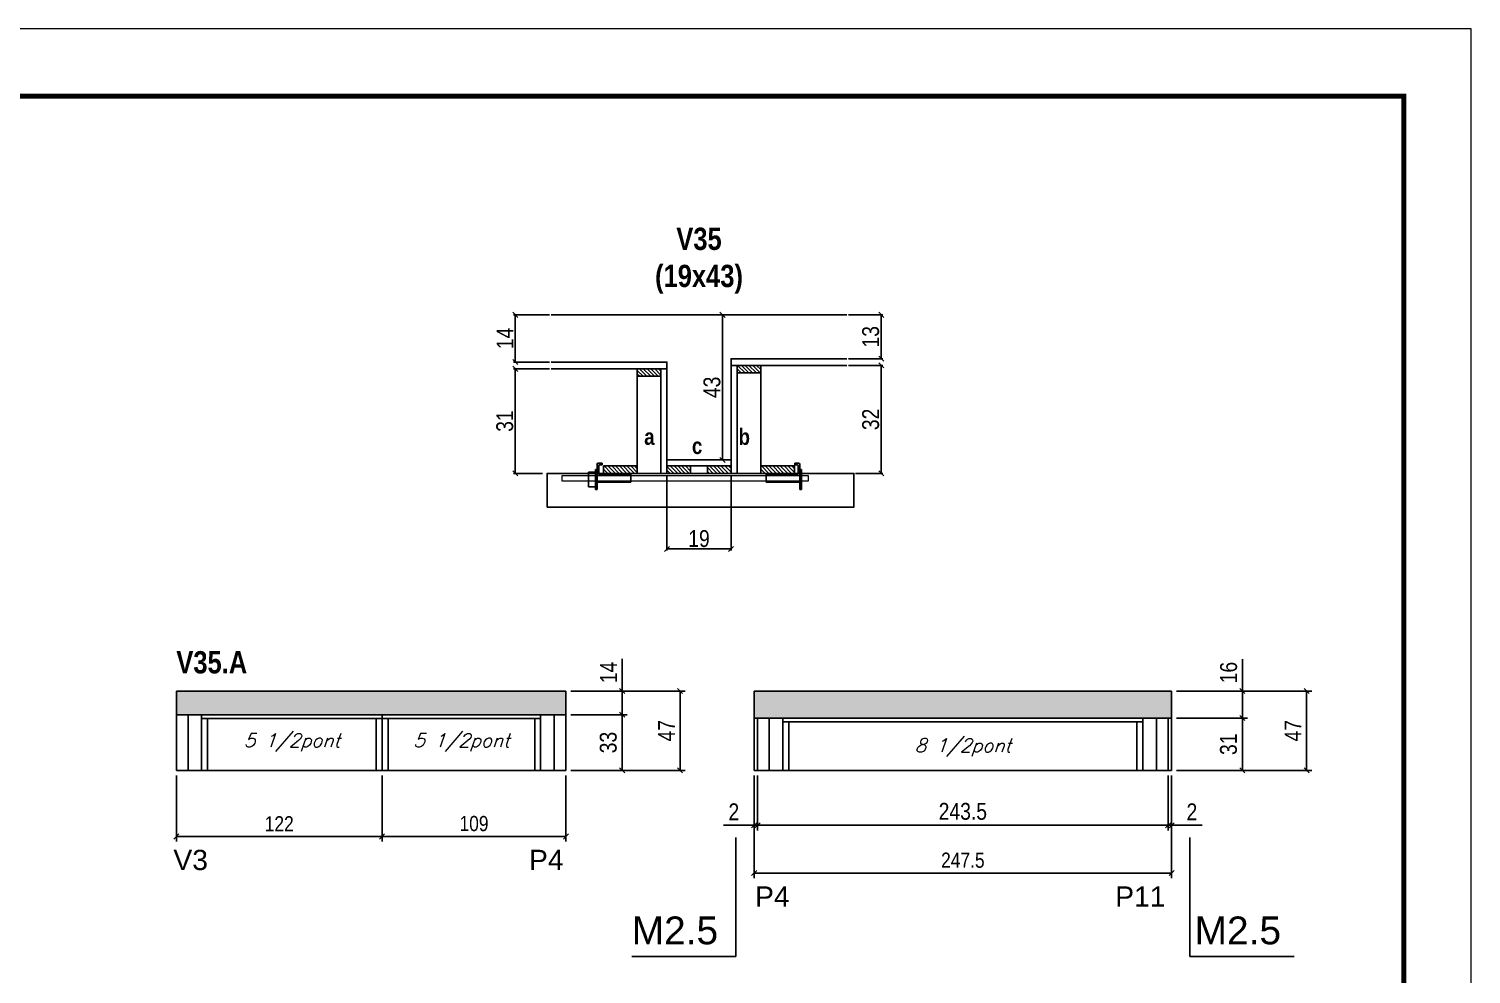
# Model space of a CAD drawing. Extents: x 3330 to 22105, y 1197 to 30204.
# Drawn here: x 3960 to 4815, y 20064 to 20625 of the extents above; entities that cross this region are included whole.
import ezdxf

# ---------------------------------------------------------------- set-up
doc = ezdxf.new("R2010")
doc.units = 0
doc.linetypes.add('DASHED', pattern=[0.75, 0.5, -0.25])
for name, color, linetype in [('5', 5, 'Continuous'), ('barrote', 251, 'Continuous'), ('COTA', 241, 'Continuous'), ('detalhes', 4, 'Continuous'), ('NOMENCLATURA', 7, 'Continuous'), ('Painéis', 200, 'Continuous'), ('presilha', 1, 'Continuous'), ('SARR_2.2x10', 60, 'Continuous'), ('SARR_2.2x7', 40, 'Continuous'), ('SARR_3.5x7', 81, 'Continuous'), ('texto', 7, 'Continuous')]:
    doc.layers.add(name, color=color, linetype=linetype)
for name, color, linetype, lineweight in [('CONCRETO', 251, 'Continuous', 25), ('Folhas', 255, 'Continuous', 9), ('SARRAFO DE PRESSAO', 251, 'DASHED', 9), ('SCO-___-LAJ', 2, 'Continuous', 0)]:
    doc.layers.add(name, color=color, linetype=linetype, lineweight=lineweight)
doc.styles.add('COTA TECNICA', font='techl___.ttf', dxfattribs={"height": 10})
doc.styles.add('COTA TECNICA 2X', font='techl___.ttf', dxfattribs={"height": 10})
doc.styles.add('COTA TECNICA-50', font='techl___.ttf', dxfattribs={"height": 9})
doc.styles.add('Romans', font='romans.shx')
doc.styles.get("Standard").update_dxf_attribs({"font": 'arial.ttf'})
doc.styles.add('TECNICA', font='techb___.ttf', dxfattribs={"height": 10})
doc.dimstyles.new('COTA PAINEL-50', dxfattribs={"dimtxt": 9, "dimasz": 3, "dimexe": 3, "dimexo": 3, "dimgap": 3, "dimtad": 1, "dimdec": 1, "dimzin": 12, "dimdsep": 46, "dimtxsty": 'COTA TECNICA-50', "dimblk1": 'OBLIQUE', "dimblk2": 'OBLIQUE', "dimsah": 1, "dimcen": 0.9, "dimclrd": 4, "dimclre": 4, "dimclrt": 240, "dimadec": 1, "dimazin": 3, "dimtfac": 1, "dimtdec": 1, "dimtmove": 0, "dimatfit": 3, "dimfxl": 1, "dimtolj": 1, "dimtzin": 12, "dimarcsym": 0})
doc.dimstyles.new('PAINEL', dxfattribs={"dimtxt": 10, "dimasz": 3, "dimexe": 3, "dimexo": 3, "dimgap": 3, "dimtad": 1, "dimdec": 1, "dimzin": 12, "dimdsep": 46, "dimtxsty": 'COTA TECNICA', "dimblk1": 'OBLIQUE', "dimblk2": 'OBLIQUE', "dimsah": 1, "dimcen": 0.9, "dimclrd": 4, "dimclre": 4, "dimclrt": 240, "dimadec": 1, "dimazin": 3, "dimtfac": 1, "dimtdec": 1, "dimtmove": 0, "dimatfit": 3, "dimfxl": 1, "dimtolj": 1, "dimtzin": 12, "dimarcsym": 0})
doc.dimstyles.new('SECAO', dxfattribs={"dimscale": 0.333333, "dimtxt": 5, "dimasz": 9, "dimexe": 3, "dimexo": 3, "dimgap": 3, "dimtad": 1, "dimdec": 1, "dimlfac": 0.5, "dimzin": 12, "dimdsep": 46, "dimtxsty": 'COTA TECNICA 2X', "dimblk1": 'OBLIQUE', "dimblk2": 'OBLIQUE', "dimsah": 1, "dimcen": 0.9, "dimclrd": 4, "dimclre": 4, "dimclrt": 240, "dimadec": 1, "dimazin": 3, "dimtfac": 1, "dimtdec": 1, "dimtmove": 0, "dimatfit": 3, "dimfxl": 1, "dimtolj": 1, "dimtzin": 12, "dimarcsym": 0})

# ---------------------------------------------------------------- blocks, each defined once
blk = doc.blocks.new('9999999999')
at = {"layer": 'Folhas'}
blk.add_lwpolyline([(98138.98, 34190.21), (99623.98, 34190.21), (99623.98, 35240.21), (98138.98, 35240.21)], close=True, dxfattribs=at)
at = {"layer": 'Folhas', "color": 30, "const_width": 3}
blk.add_lwpolyline([(98213.98, 34230.21), (99583.98, 34230.21), (99583.98, 35200.21), (98213.98, 35200.21)], close=True, dxfattribs=at)
blk = doc.blocks.new('PRESILHA METÁLICA 1')
at = {"layer": 'presilha'}
for p, q in [((0, 13), (6, 13)), ((0, 13), (0, 0)), ((6, 15.5), (7.5, 15.5)), ((6, -2.5), (6, 15.5)), ((6, 13), (6, 0)), ((7.5, 10.6), (7.5, 19.9)), ((7.5, 15.5), (7.5, -2.5)), ((12, 21), (8.6, 21)), ((9, 11.6), (9, 18.9)), ((12, 19.5), (9.6, 19.5)), ((12, 21), (12, 19.5)), ((6, 0), (0, 0)), ((37.5, 4.1), (7.5, 4.1)), ((37.5, 11), (9.6, 11)), ((37.5, 11), (37.5, 4.1)), ((7.5, -2.5), (6, -2.5))]:
    blk.add_line(p, q, dxfattribs=at)
for centre, radius, start, end in [((8.6, 19.9), 1.14, 90, 180), ((9.6, 18.9), 0.57, 90, 180), ((9.6, 11.6), 0.57, 180, 270)]:
    blk.add_arc(centre, radius, start, end, dxfattribs=at)
blk = doc.blocks.new('PRESILHA METÁLICA 2')
at = {"layer": 'presilha'}
for p, q in [((-30.8, 13.5), (-30.8, 6.6)), ((-30.8, 13.5), (-2.8, 13.5)), ((-5.2, 23.5), (-5.2, 22)), ((-5.2, 23.5), (-1.9, 23.5)), ((-5.2, 22), (-2.8, 22)), ((-2.2, 14.1), (-2.2, 21.4)), ((0.8, 18), (-0.8, 18)), ((-0.8, 18), (-0.8, 0)), ((-0.8, 14.6), (-0.8, 22.4)), ((0.8, 0), (0.8, 18)), ((-30.8, 6.6), (-0.8, 6.6)), ((-0.8, 0), (0.8, 0))]:
    blk.add_line(p, q, dxfattribs=at)
for centre, radius, start, end in [((-2.8, 21.4), 0.57, 0, 90), ((-2.8, 14.1), 0.57, 270, 0), ((-1.9, 22.4), 1.14, 0, 90)]:
    blk.add_arc(centre, radius, start, end, dxfattribs=at)
blk = doc.blocks.new('_Oblique')
at = {"color": 0, "linetype": 'ByBlock', "lineweight": -2}
blk.add_line((-0.5, -0.5), (0.5, 0.5), dxfattribs=at)
blk = doc.blocks.new('*D2774')
at = {"layer": 'COTA', "color": 4, "lineweight": -2, "transparency": 16777216}
for p, q in [((4445.58, 20424.9), (4465.93, 20424.9)), ((4464.93, 20424.9), (4464.93, 20360.9)), ((4449.7, 20360.9), (4465.93, 20360.9))]:
    blk.add_line(p, q, dxfattribs=at)
at = {"layer": 'Defpoints', "color": 0, "transparency": 16777216}
for p in [(4444.58, 20424.9), (4448.7, 20360.9), (4464.93, 20360.9)]:
    blk.add_point(p, dxfattribs=at)
at = {"layer": 'COTA', "color": 4, "lineweight": -2, "transparency": 16777216, "xscale": 3, "yscale": 3, "zscale": 3}
for p, rotation in [((4464.93, 20424.9), 90), ((4464.93, 20360.9), 270)]:
    blk.add_blockref('_Oblique', p, dxfattribs=dict(at, rotation=rotation))
at = {"layer": 'COTA', "color": 240, "transparency": 16777216, "insert": (4458.71, 20392.9), "char_height": 10, "attachment_point": 5, "rotation": 90, "style": 'COTA TECNICA 2X'}
blk.add_mtext('\\A1;32', dxfattribs=at)
blk = doc.blocks.new('*D2775')
at = {"layer": 'COTA', "color": 4, "lineweight": -2, "transparency": 16777216}
for p, q in [((4445.58, 20454.9), (4465.93, 20454.9)), ((4464.93, 20428.9), (4464.93, 20454.9)), ((4445.58, 20428.9), (4465.93, 20428.9))]:
    blk.add_line(p, q, dxfattribs=at)
at = {"layer": 'Defpoints', "color": 0, "transparency": 16777216}
for p in [(4444.58, 20454.9), (4464.93, 20454.9), (4444.58, 20428.9)]:
    blk.add_point(p, dxfattribs=at)
at = {"layer": 'COTA', "color": 4, "lineweight": -2, "transparency": 16777216, "xscale": 3, "yscale": 3, "zscale": 3}
for p, rotation in [((4464.93, 20454.9), 90), ((4464.93, 20428.9), 270)]:
    blk.add_blockref('_Oblique', p, dxfattribs=dict(at, rotation=rotation))
at = {"layer": 'COTA', "color": 240, "transparency": 16777216, "insert": (4458.71, 20441.9), "char_height": 10, "attachment_point": 5, "rotation": 90, "style": 'COTA TECNICA 2X'}
blk.add_mtext('\\A1;13', dxfattribs=at)
blk = doc.blocks.new('*D2776')
at = {"layer": 'COTA', "color": 4, "lineweight": -2, "transparency": 16777216}
for p, q in [((4268.19, 20422.9), (4246.97, 20422.9)), ((4247.97, 20422.9), (4247.97, 20360.9)), ((4264.07, 20360.9), (4246.97, 20360.9))]:
    blk.add_line(p, q, dxfattribs=at)
at = {"layer": 'Defpoints', "color": 0, "transparency": 16777216}
for p in [(4269.19, 20422.9), (4247.97, 20360.9), (4265.07, 20360.9)]:
    blk.add_point(p, dxfattribs=at)
at = {"layer": 'COTA', "color": 4, "lineweight": -2, "transparency": 16777216, "xscale": 3, "yscale": 3, "zscale": 3}
for p, rotation in [((4247.97, 20422.9), 90), ((4247.97, 20360.9), 270)]:
    blk.add_blockref('_Oblique', p, dxfattribs=dict(at, rotation=rotation))
at = {"layer": 'COTA', "color": 240, "transparency": 16777216, "insert": (4241.75, 20391.9), "char_height": 10, "attachment_point": 5, "rotation": 90, "style": 'COTA TECNICA 2X'}
blk.add_mtext('\\A1;31', dxfattribs=at)
blk = doc.blocks.new('*D2777')
at = {"layer": 'COTA', "color": 4, "lineweight": -2, "transparency": 16777216}
for p, q in [((4374.89, 20454.9), (4369.81, 20454.9)), ((4370.81, 20368.9), (4370.81, 20454.9)), ((4374.89, 20368.9), (4369.81, 20368.9))]:
    blk.add_line(p, q, dxfattribs=at)
at = {"layer": 'Defpoints', "color": 0, "transparency": 16777216}
for p in [(4370.81, 20454.9), (4375.89, 20454.9), (4375.89, 20368.9)]:
    blk.add_point(p, dxfattribs=at)
at = {"layer": 'COTA', "color": 4, "lineweight": -2, "transparency": 16777216, "xscale": 3, "yscale": 3, "zscale": 3}
for p, rotation in [((4370.81, 20454.9), 90), ((4370.81, 20368.9), 270)]:
    blk.add_blockref('_Oblique', p, dxfattribs=dict(at, rotation=rotation))
at = {"layer": 'COTA', "color": 240, "transparency": 16777216, "insert": (4364.59, 20411.9), "char_height": 10, "attachment_point": 5, "rotation": 90, "style": 'COTA TECNICA 2X'}
blk.add_mtext('\\A1;43', dxfattribs=at)
blk = doc.blocks.new('*D2778')
at = {"layer": 'COTA', "color": 4, "lineweight": -2, "transparency": 16777216}
for p, q in [((4268.19, 20454.9), (4246.97, 20454.9)), ((4247.97, 20426.9), (4247.97, 20454.9)), ((4268.19, 20426.9), (4246.97, 20426.9))]:
    blk.add_line(p, q, dxfattribs=at)
at = {"layer": 'Defpoints', "color": 0, "transparency": 16777216}
for p in [(4247.97, 20454.9), (4269.19, 20454.9), (4269.19, 20426.9)]:
    blk.add_point(p, dxfattribs=at)
at = {"layer": 'COTA', "color": 4, "lineweight": -2, "transparency": 16777216, "xscale": 3, "yscale": 3, "zscale": 3}
for p, rotation in [((4247.97, 20454.9), 90), ((4247.97, 20426.9), 270)]:
    blk.add_blockref('_Oblique', p, dxfattribs=dict(at, rotation=rotation))
at = {"layer": 'COTA', "color": 240, "transparency": 16777216, "insert": (4241.89, 20440.9), "char_height": 10, "attachment_point": 5, "rotation": 90, "style": 'COTA TECNICA 2X'}
blk.add_mtext('\\A1;14', dxfattribs=at)
blk = doc.blocks.new('*D2779')
at = {"layer": 'COTA', "color": 4, "lineweight": -2, "transparency": 16777216}
for p, q in [((4337.89, 20359.9), (4337.89, 20315.08)), ((4375.89, 20359.9), (4375.89, 20315.08)), ((4337.89, 20316.08), (4375.89, 20316.08))]:
    blk.add_line(p, q, dxfattribs=at)
at = {"layer": 'Defpoints', "color": 0, "transparency": 16777216}
for p in [(4337.89, 20360.9), (4375.89, 20360.9), (4375.89, 20316.08)]:
    blk.add_point(p, dxfattribs=at)
at = {"layer": 'COTA', "color": 4, "lineweight": -2, "transparency": 16777216, "xscale": 3, "yscale": 3, "zscale": 3, "rotation": 180}
blk.add_blockref('_Oblique', (4337.89, 20316.08), dxfattribs=at)
at = {"layer": 'COTA', "color": 4, "lineweight": -2, "transparency": 16777216, "xscale": 3, "yscale": 3, "zscale": 3}
blk.add_blockref('_Oblique', (4375.89, 20316.08), dxfattribs=at)
at = {"layer": 'COTA', "color": 240, "transparency": 16777216, "insert": (4356.89, 20322.16), "char_height": 10, "attachment_point": 5, "style": 'COTA TECNICA 2X'}
blk.add_mtext('\\A1;19', dxfattribs=at)
blk = doc.blocks.new('*D2812')
at = {"layer": 'COTA', "color": 4, "linetype": 'ByBlock', "lineweight": -2, "transparency": 16777216}
for p, q in [((4389.58, 20181.75), (4389.58, 20120.84)), ((4637.08, 20181.75), (4637.08, 20120.84)), ((4637.08, 20123.84), (4389.58, 20123.84))]:
    blk.add_line(p, q, dxfattribs=at)
at = {"layer": 'Defpoints', "color": 0, "linetype": 'ByBlock', "transparency": 16777216}
for p in [(4389.58, 20184.75), (4637.08, 20184.75), (4389.58, 20123.84)]:
    blk.add_point(p, dxfattribs=at)
at = {"layer": 'COTA', "color": 4, "linetype": 'ByBlock', "lineweight": -2, "transparency": 16777216, "xscale": 3, "yscale": 3, "zscale": 3, "rotation": 180}
blk.add_blockref('_Oblique', (4389.58, 20123.84), dxfattribs=at)
at = {"layer": 'COTA', "color": 4, "linetype": 'ByBlock', "lineweight": -2, "transparency": 16777216, "xscale": 3, "yscale": 3, "zscale": 3}
blk.add_blockref('_Oblique', (4637.08, 20123.84), dxfattribs=at)
at = {"layer": 'COTA', "color": 240, "linetype": 'ByBlock', "transparency": 16777216, "insert": (4513.33, 20131.44), "char_height": 9, "attachment_point": 5, "style": 'COTA TECNICA-50'}
blk.add_mtext('\\A1;247.5', dxfattribs=at)
blk = doc.blocks.new('*D2813')
at = {"layer": 'COTA', "color": 4, "linetype": 'ByBlock', "lineweight": -2, "transparency": 16777216}
for p, q in [((4391.58, 20181.75), (4391.58, 20149.18)), ((4635.08, 20181.75), (4635.08, 20149.18)), ((4391.58, 20152.18), (4635.08, 20152.18))]:
    blk.add_line(p, q, dxfattribs=at)
at = {"layer": 'Defpoints', "color": 0, "linetype": 'ByBlock', "transparency": 16777216}
for p in [(4391.58, 20184.75), (4635.08, 20184.75), (4635.08, 20152.18)]:
    blk.add_point(p, dxfattribs=at)
at = {"layer": 'COTA', "color": 4, "linetype": 'ByBlock', "lineweight": -2, "transparency": 16777216, "xscale": 3, "yscale": 3, "zscale": 3, "rotation": 180}
blk.add_blockref('_Oblique', (4391.58, 20152.18), dxfattribs=at)
at = {"layer": 'COTA', "color": 4, "linetype": 'ByBlock', "lineweight": -2, "transparency": 16777216, "xscale": 3, "yscale": 3, "zscale": 3}
blk.add_blockref('_Oblique', (4635.08, 20152.18), dxfattribs=at)
at = {"layer": 'COTA', "color": 240, "linetype": 'ByBlock', "transparency": 16777216, "insert": (4513.33, 20160.4), "char_height": 10, "attachment_point": 5, "style": 'COTA TECNICA'}
blk.add_mtext('\\A1;243.5', dxfattribs=at)
blk = doc.blocks.new('*D2814')
at = {"layer": 'COTA', "color": 4, "linetype": 'ByBlock', "lineweight": -2, "transparency": 16777216}
for p, q in [((4635.08, 20181.75), (4635.08, 20149.18)), ((4637.08, 20181.75), (4637.08, 20149.18)), ((4635.08, 20152.18), (4632.08, 20152.18)), ((4635.08, 20152.18), (4637.08, 20152.18)), ((4637.08, 20152.18), (4655.2, 20152.18))]:
    blk.add_line(p, q, dxfattribs=at)
at = {"layer": 'Defpoints', "color": 0, "linetype": 'ByBlock', "transparency": 16777216}
for p in [(4635.08, 20184.75), (4637.08, 20184.75), (4637.08, 20152.18)]:
    blk.add_point(p, dxfattribs=at)
at = {"layer": 'COTA', "color": 4, "linetype": 'ByBlock', "lineweight": -2, "transparency": 16777216, "xscale": 3, "yscale": 3, "zscale": 3}
blk.add_blockref('_Oblique', (4635.08, 20152.18), dxfattribs=at)
at = {"layer": 'COTA', "color": 4, "linetype": 'ByBlock', "lineweight": -2, "transparency": 16777216, "xscale": 3, "yscale": 3, "zscale": 3, "rotation": 180}
blk.add_blockref('_Oblique', (4637.08, 20152.18), dxfattribs=at)
at = {"layer": 'COTA', "color": 240, "linetype": 'ByBlock', "transparency": 16777216, "insert": (4649.14, 20160.18), "char_height": 10, "attachment_point": 5, "style": 'COTA TECNICA'}
blk.add_mtext('\\A1;2', dxfattribs=at)
blk = doc.blocks.new('*D2815')
at = {"layer": 'COTA', "color": 4, "linetype": 'ByBlock', "lineweight": -2, "transparency": 16777216}
for p, q in [((4389.58, 20181.75), (4389.58, 20149.18)), ((4391.58, 20181.75), (4391.58, 20149.18)), ((4389.58, 20152.18), (4371.47, 20152.18)), ((4391.58, 20152.18), (4389.58, 20152.18)), ((4391.58, 20152.18), (4394.58, 20152.18))]:
    blk.add_line(p, q, dxfattribs=at)
at = {"layer": 'Defpoints', "color": 0, "linetype": 'ByBlock', "transparency": 16777216}
for p in [(4389.58, 20184.75), (4391.58, 20184.75), (4389.58, 20152.18)]:
    blk.add_point(p, dxfattribs=at)
at = {"layer": 'COTA', "color": 4, "linetype": 'ByBlock', "lineweight": -2, "transparency": 16777216, "xscale": 3, "yscale": 3, "zscale": 3}
blk.add_blockref('_Oblique', (4389.58, 20152.18), dxfattribs=at)
at = {"layer": 'COTA', "color": 4, "linetype": 'ByBlock', "lineweight": -2, "transparency": 16777216, "xscale": 3, "yscale": 3, "zscale": 3, "rotation": 180}
blk.add_blockref('_Oblique', (4391.58, 20152.18), dxfattribs=at)
at = {"layer": 'COTA', "color": 240, "linetype": 'ByBlock', "transparency": 16777216, "insert": (4377.53, 20160.18), "char_height": 10, "attachment_point": 5, "style": 'COTA TECNICA'}
blk.add_mtext('\\A1;2', dxfattribs=at)
blk = doc.blocks.new('*D2816')
at = {"layer": 'COTA', "color": 4, "linetype": 'ByBlock', "lineweight": -2, "transparency": 16777216}
for p, q in [((4640.08, 20215.75), (4682.07, 20215.75)), ((4679.07, 20215.75), (4679.07, 20184.75)), ((4640.08, 20184.75), (4682.07, 20184.75))]:
    blk.add_line(p, q, dxfattribs=at)
at = {"layer": 'Defpoints', "color": 0, "linetype": 'ByBlock', "transparency": 16777216}
for p in [(4637.08, 20215.75), (4637.08, 20184.75), (4679.07, 20184.75)]:
    blk.add_point(p, dxfattribs=at)
at = {"layer": 'COTA', "color": 4, "linetype": 'ByBlock', "lineweight": -2, "transparency": 16777216, "xscale": 3, "yscale": 3, "zscale": 3}
for p, rotation in [((4679.07, 20215.75), 90), ((4679.07, 20184.75), 270)]:
    blk.add_blockref('_Oblique', p, dxfattribs=dict(at, rotation=rotation))
at = {"layer": 'COTA', "color": 240, "linetype": 'ByBlock', "transparency": 16777216, "insert": (4670.86, 20200.25), "char_height": 10, "attachment_point": 5, "rotation": 90, "style": 'COTA TECNICA'}
blk.add_mtext('\\A1;31', dxfattribs=at)
blk = doc.blocks.new('*D2817')
at = {"layer": 'COTA', "color": 4, "linetype": 'ByBlock', "lineweight": -2, "transparency": 16777216}
for p, q in [((4679.07, 20231.75), (4679.07, 20250.76)), ((4640.08, 20231.75), (4682.07, 20231.75)), ((4679.07, 20215.75), (4679.07, 20231.75)), ((4640.08, 20215.75), (4682.07, 20215.75))]:
    blk.add_line(p, q, dxfattribs=at)
at = {"layer": 'Defpoints', "color": 0, "linetype": 'ByBlock', "transparency": 16777216}
for p in [(4637.08, 20231.75), (4679.07, 20231.75), (4637.08, 20215.75)]:
    blk.add_point(p, dxfattribs=at)
at = {"layer": 'COTA', "color": 4, "linetype": 'ByBlock', "lineweight": -2, "transparency": 16777216, "xscale": 3, "yscale": 3, "zscale": 3}
for p, rotation in [((4679.07, 20231.75), 90), ((4679.07, 20215.75), 270)]:
    blk.add_blockref('_Oblique', p, dxfattribs=dict(at, rotation=rotation))
at = {"layer": 'COTA', "color": 240, "linetype": 'ByBlock', "transparency": 16777216, "insert": (4670.97, 20242.76), "char_height": 10, "attachment_point": 5, "rotation": 90, "style": 'COTA TECNICA'}
blk.add_mtext('\\A1;16', dxfattribs=at)
blk = doc.blocks.new('*D2818')
at = {"layer": 'COTA', "color": 4, "linetype": 'ByBlock', "lineweight": -2, "transparency": 16777216}
for p, q in [((4640.08, 20231.75), (4720.16, 20231.75)), ((4717.16, 20184.75), (4717.16, 20231.75)), ((4640.08, 20184.75), (4720.16, 20184.75))]:
    blk.add_line(p, q, dxfattribs=at)
at = {"layer": 'Defpoints', "color": 0, "linetype": 'ByBlock', "transparency": 16777216}
for p in [(4637.08, 20231.75), (4717.16, 20231.75), (4637.08, 20184.75)]:
    blk.add_point(p, dxfattribs=at)
at = {"layer": 'COTA', "color": 4, "linetype": 'ByBlock', "lineweight": -2, "transparency": 16777216, "xscale": 3, "yscale": 3, "zscale": 3}
for p, rotation in [((4717.16, 20231.75), 90), ((4717.16, 20184.75), 270)]:
    blk.add_blockref('_Oblique', p, dxfattribs=dict(at, rotation=rotation))
at = {"layer": 'COTA', "color": 240, "linetype": 'ByBlock', "transparency": 16777216, "insert": (4709.08, 20208.25), "char_height": 10, "attachment_point": 5, "rotation": 90, "style": 'COTA TECNICA'}
blk.add_mtext('\\A1;47', dxfattribs=at)
blk = doc.blocks.new('*D2831')
at = {"layer": 'COTA', "color": 4, "linetype": 'ByBlock', "lineweight": -2, "transparency": 16777216}
for p, q in [((4168.98, 20181.75), (4168.98, 20142.55)), ((4277.98, 20181.75), (4277.98, 20142.55)), ((4277.98, 20145.55), (4168.98, 20145.55))]:
    blk.add_line(p, q, dxfattribs=at)
at = {"layer": 'Defpoints', "color": 0, "linetype": 'ByBlock', "transparency": 16777216}
for p in [(4168.98, 20184.75), (4277.98, 20184.75), (4168.98, 20145.55)]:
    blk.add_point(p, dxfattribs=at)
at = {"layer": 'COTA', "color": 4, "linetype": 'ByBlock', "lineweight": -2, "transparency": 16777216, "xscale": 3, "yscale": 3, "zscale": 3, "rotation": 180}
blk.add_blockref('_Oblique', (4168.98, 20145.55), dxfattribs=at)
at = {"layer": 'COTA', "color": 4, "linetype": 'ByBlock', "lineweight": -2, "transparency": 16777216, "xscale": 3, "yscale": 3, "zscale": 3}
blk.add_blockref('_Oblique', (4277.98, 20145.55), dxfattribs=at)
at = {"layer": 'COTA', "color": 240, "linetype": 'ByBlock', "transparency": 16777216, "insert": (4223.48, 20153.16), "char_height": 9, "attachment_point": 5, "style": 'COTA TECNICA-50'}
blk.add_mtext('\\A1;109', dxfattribs=at)
blk = doc.blocks.new('*D2832')
at = {"layer": 'COTA', "color": 4, "linetype": 'ByBlock', "lineweight": -2, "transparency": 16777216}
for p, q in [((4046.98, 20181.75), (4046.98, 20142.55)), ((4168.98, 20181.75), (4168.98, 20142.55)), ((4168.98, 20145.55), (4046.98, 20145.55))]:
    blk.add_line(p, q, dxfattribs=at)
at = {"layer": 'Defpoints', "color": 0, "linetype": 'ByBlock', "transparency": 16777216}
for p in [(4046.98, 20184.75), (4168.98, 20184.75), (4046.98, 20145.55)]:
    blk.add_point(p, dxfattribs=at)
at = {"layer": 'COTA', "color": 4, "linetype": 'ByBlock', "lineweight": -2, "transparency": 16777216, "xscale": 3, "yscale": 3, "zscale": 3, "rotation": 180}
blk.add_blockref('_Oblique', (4046.98, 20145.55), dxfattribs=at)
at = {"layer": 'COTA', "color": 4, "linetype": 'ByBlock', "lineweight": -2, "transparency": 16777216, "xscale": 3, "yscale": 3, "zscale": 3}
blk.add_blockref('_Oblique', (4168.98, 20145.55), dxfattribs=at)
at = {"layer": 'COTA', "color": 240, "linetype": 'ByBlock', "transparency": 16777216, "insert": (4107.98, 20153.1), "char_height": 9, "attachment_point": 5, "style": 'COTA TECNICA-50'}
blk.add_mtext('\\A1;122', dxfattribs=at)
blk = doc.blocks.new('*D2833')
at = {"layer": 'COTA', "color": 4, "linetype": 'ByBlock', "lineweight": -2, "transparency": 16777216}
for p, q in [((4280.98, 20217.75), (4314.34, 20217.75)), ((4311.34, 20184.75), (4311.34, 20217.75)), ((4280.98, 20184.75), (4314.34, 20184.75))]:
    blk.add_line(p, q, dxfattribs=at)
at = {"layer": 'Defpoints', "color": 0, "linetype": 'ByBlock', "transparency": 16777216}
for p in [(4277.98, 20217.75), (4311.34, 20217.75), (4277.98, 20184.75)]:
    blk.add_point(p, dxfattribs=at)
at = {"layer": 'COTA', "color": 4, "linetype": 'ByBlock', "lineweight": -2, "transparency": 16777216, "xscale": 3, "yscale": 3, "zscale": 3}
for p, rotation in [((4311.34, 20217.75), 90), ((4311.34, 20184.75), 270)]:
    blk.add_blockref('_Oblique', p, dxfattribs=dict(at, rotation=rotation))
at = {"layer": 'COTA', "color": 240, "linetype": 'ByBlock', "transparency": 16777216, "insert": (4303.12, 20201.25), "char_height": 10, "attachment_point": 5, "rotation": 90, "style": 'COTA TECNICA'}
blk.add_mtext('\\A1;33', dxfattribs=at)
blk = doc.blocks.new('*D2834')
at = {"layer": 'COTA', "color": 4, "linetype": 'ByBlock', "lineweight": -2, "transparency": 16777216}
for p, q in [((4280.98, 20231.75), (4348.65, 20231.75)), ((4345.65, 20184.75), (4345.65, 20231.75)), ((4280.98, 20184.75), (4348.65, 20184.75))]:
    blk.add_line(p, q, dxfattribs=at)
at = {"layer": 'Defpoints', "color": 0, "linetype": 'ByBlock', "transparency": 16777216}
for p in [(4277.98, 20231.75), (4345.65, 20231.75), (4277.98, 20184.75)]:
    blk.add_point(p, dxfattribs=at)
at = {"layer": 'COTA', "color": 4, "linetype": 'ByBlock', "lineweight": -2, "transparency": 16777216, "xscale": 3, "yscale": 3, "zscale": 3}
for p, rotation in [((4345.65, 20231.75), 90), ((4345.65, 20184.75), 270)]:
    blk.add_blockref('_Oblique', p, dxfattribs=dict(at, rotation=rotation))
at = {"layer": 'COTA', "color": 240, "linetype": 'ByBlock', "transparency": 16777216, "insert": (4337.58, 20208.25), "char_height": 10, "attachment_point": 5, "rotation": 90, "style": 'COTA TECNICA'}
blk.add_mtext('\\A1;47', dxfattribs=at)
blk = doc.blocks.new('*D2835')
at = {"layer": 'COTA', "color": 4, "linetype": 'ByBlock', "lineweight": -2, "transparency": 16777216}
for p, q in [((4311.34, 20231.75), (4311.34, 20250.87)), ((4280.98, 20231.75), (4314.34, 20231.75)), ((4311.34, 20217.75), (4311.34, 20231.75)), ((4280.98, 20217.75), (4314.34, 20217.75))]:
    blk.add_line(p, q, dxfattribs=at)
at = {"layer": 'Defpoints', "color": 0, "linetype": 'ByBlock', "transparency": 16777216}
for p in [(4277.98, 20231.75), (4311.34, 20231.75), (4277.98, 20217.75)]:
    blk.add_point(p, dxfattribs=at)
at = {"layer": 'COTA', "color": 4, "linetype": 'ByBlock', "lineweight": -2, "transparency": 16777216, "xscale": 3, "yscale": 3, "zscale": 3}
for p, rotation in [((4311.34, 20231.75), 90), ((4311.34, 20217.75), 270)]:
    blk.add_blockref('_Oblique', p, dxfattribs=dict(at, rotation=rotation))
at = {"layer": 'COTA', "color": 240, "linetype": 'ByBlock', "transparency": 16777216, "insert": (4303.26, 20242.81), "char_height": 10, "attachment_point": 5, "rotation": 90, "style": 'COTA TECNICA'}
blk.add_mtext('\\A1;14', dxfattribs=at)

msp = doc.modelspace()

# ---------------------------------------------------------------- hatches: boundary and pattern name
at = {"layer": 'COTA', "linetype": 'ByBlock'}
h = msp.add_hatch(dxfattribs=at)
h.set_pattern_fill('AR-CONC', color=256, scale=0.03)
h.set_pattern_definition([(50, (-130725.7385, -12250.0757), (5.46554007, -0.47817257), [0.5715, -6.2865]), (355, (-130725.7385, -12250.0757), (-1.05730264, 5.73170536), [0.4572, -5.02921753]), (100.4514447, (-130725.283, -12250.1155), (4.40823741, 5.25353256), [0.48570026, -5.34270734]), (46.1842, (-130725.7385, -12248.552), (8.13237123, -1.26126984), [0.85725, -9.42975]), (96.6355576, (-130725.061, -12248.657), (7.122124, 7.42278374), [0.7285507, -8.01406824]), (351.184151, (-130725.7385, -12248.552), (7.122124, 7.42278374), [0.685799, -7.54379196]), (21, (-130724.9765, -12248.9327), (4.54843174, -3.06795595), [0.5715, -6.2865]), (326, (-130724.9765, -12248.9327), (1.85406085, 5.52563898), [0.4572, -5.0292]), (71.451445, (-130724.5975, -12249.1883), (6.40249258, 2.45768307), [0.48570026, -5.34269813]), (37.5, (-130725.7385, -12250.0757), (0.092658098, 2.536651166), [0, -4.96824, 0, -5.1054, 0, -5.04825]), (7.5, (-130725.7385, -12250.0757), (2.004589875, 3.005417245), [0, -2.91084, 0, -4.85394, 0, -1.92405]), (327.5, (-130727.4378, -12250.0757), (4.067717855, -0.17186232), [0, -1.905, 0, -5.9436, 0, -7.8867]), (317.5, (-130728.1998, -12250.0757), (4.44387544, 0.76279473), [0, -2.4765, 0, -3.94716, 0, -5.6007])])
h.paths.add_polyline_path([(4277.98, 20217.75), (4277.98, 20231.75), (4046.98, 20231.75), (4046.98, 20217.75)])
h = msp.add_hatch(dxfattribs=at)
h.set_pattern_fill('AR-CONC', color=256, scale=0.03)
h.set_pattern_definition([(50, (-130189.842, -6575.6573), (5.46554007, -0.47817257), [0.5715, -6.2865]), (355, (-130189.842, -6575.657), (-1.05730264, 5.73170536), [0.4572, -5.02921753]), (100.4514447, (-130189.3865, -6575.697), (4.40823741, 5.25353256), [0.48570026, -5.34270734]), (46.1842, (-130189.842, -6574.133), (8.13237123, -1.26126984), [0.85725, -9.42975]), (96.6355576, (-130189.164, -6574.238), (7.122124, 7.42278374), [0.7285507, -8.01406824]), (351.184151, (-130189.842, -6574.133), (7.122124, 7.42278374), [0.685799, -7.54379196]), (21, (-130189.08, -6574.5143), (4.54843174, -3.06795595), [0.5715, -6.2865]), (326, (-130189.08, -6574.514), (1.85406085, 5.52563898), [0.4572, -5.0292]), (71.451445, (-130188.701, -6574.77), (6.40249258, 2.45768307), [0.48570026, -5.34269813]), (37.5, (-130189.842, -6575.6573), (0.092658098, 2.536651166), [0, -4.96824, 0, -5.1054, 0, -5.04825]), (7.5, (-130189.842, -6575.6573), (2.004589875, 3.005417245), [0, -2.91084, 0, -4.85394, 0, -1.92405]), (327.5, (-130191.5413, -6575.6573), (4.067717855, -0.17186232), [0, -1.905, 0, -5.9436, 0, -7.8867]), (317.5, (-130192.3033, -6575.6573), (4.44387544, 0.76279473), [0, -2.4765, 0, -3.94716, 0, -5.6007])])
h.paths.add_polyline_path([(4637.08, 20215.75), (4637.08, 20231.75), (4389.58, 20231.75), (4389.58, 20215.75)])
at = {"layer": 'SARR_2.2x10'}
h = msp.add_hatch(dxfattribs=at)
h.set_pattern_fill('ANSI31', color=256, scale=0.5, angle=90)
h.set_pattern_definition([(135, (37493.8239, -103151.2681), (-1.122532015, -1.122532015), [])])
h.paths.add_polyline_path([(4300.29, 20365.3), (4300.29, 20360.9), (4320.29, 20360.9), (4320.29, 20365.3)])
h = msp.add_hatch(dxfattribs=at)
h.set_pattern_fill('ANSI31', color=256, scale=0.5, angle=90)
h.set_pattern_definition([(135, (37587.0239, -103151.2681), (-1.122532015, -1.122532015), [])])
h.paths.add_polyline_path([(4393.49, 20365.3), (4393.49, 20360.9), (4413.49, 20360.9), (4413.49, 20365.3)])
at = {"layer": 'SARR_2.2x7'}
h = msp.add_hatch(dxfattribs=at)
h.set_pattern_fill('ANSI31', color=256, scale=0.5, angle=90)
h.set_pattern_definition([(135, (37487.8239, -103093.6681), (-1.122532015, -1.122532015), [])])
h.paths.add_polyline_path([(4334.29, 20422.9), (4334.29, 20418.5), (4320.29, 20418.5), (4320.29, 20422.9)])
h = msp.add_hatch(dxfattribs=at)
h.set_pattern_fill('ANSI31', color=256, scale=0.5, angle=90)
h.set_pattern_definition([(135, (37507.8239, -103091.6681), (-1.122532015, -1.122532015), [])])
h.paths.add_polyline_path([(4379.49, 20424.9), (4379.49, 20420.5), (4393.49, 20420.5), (4393.49, 20424.9)])
h = msp.add_hatch(dxfattribs=at)
h.set_pattern_fill('ANSI31', color=256, scale=0.5, angle=90)
h.set_pattern_definition([(135, (37573.4239, -103151.2681), (-1.122532015, -1.122532015), [])])
h.paths.add_polyline_path([(4351.89, 20360.9), (4351.89, 20365.3), (4337.89, 20365.3), (4337.89, 20360.9)])
h = msp.add_hatch(dxfattribs=at)
h.set_pattern_fill('ANSI31', color=256, scale=0.5, angle=90)
h.set_pattern_definition([(135, (37511.4239, -103151.2681), (-1.122532015, -1.122532015), [])])
h.paths.add_polyline_path([(4361.89, 20360.9), (4361.89, 20365.3), (4375.89, 20365.3), (4375.89, 20360.9)])

# ---------------------------------------------------------------- linework, layer by layer
at = {"layer": 'barrote'}
msp.add_lwpolyline([(4266.83, 20340.9), (4448.75, 20340.9), (4448.75, 20360.9), (4266.83, 20360.9)], close=True, dxfattribs=at)
at = {"layer": 'CONCRETO', "linetype": 'Continuous'}
msp.add_line((4269.19, 20454.9), (4444.58, 20454.9), dxfattribs=at)
at = {"layer": 'COTA', "linetype": 'ByBlock'}
for p, q in [((4046.98, 20217.75), (4046.98, 20231.75)), ((4046.98, 20231.75), (4277.98, 20231.75)), ((4277.98, 20231.75), (4277.98, 20217.75)), ((4389.58, 20215.75), (4389.58, 20231.75)), ((4389.58, 20231.75), (4637.08, 20231.75)), ((4637.08, 20231.75), (4637.08, 20215.75))]:
    msp.add_line(p, q, dxfattribs=at)
at = {"layer": 'detalhes', "color": 250}
msp.add_line((4266.83, 20340.9), (4266.83, 20360.9), dxfattribs=at)
at = {"layer": 'NOMENCLATURA', "linetype": 'Continuous'}
for p, q in [((4378.77, 20144.95), (4378.77, 20074.4)), ((4647.9, 20144.95), (4647.9, 20074.4)), ((4316.98, 20074.4), (4378.77, 20074.4)), ((4709.69, 20074.4), (4647.9, 20074.4))]:
    msp.add_line(p, q, dxfattribs=at)
at = {"layer": 'Painéis', "linetype": 'Continuous'}
for p, q in [((4046.98, 20217.75), (4046.98, 20184.75)), ((4277.98, 20217.75), (4046.98, 20217.75)), ((4168.98, 20184.75), (4168.98, 20217.75)), ((4277.98, 20184.75), (4277.98, 20217.75)), ((4637.08, 20215.75), (4389.58, 20215.75)), ((4389.58, 20184.75), (4389.58, 20215.75)), ((4391.58, 20184.75), (4391.58, 20215.75)), ((4635.08, 20184.75), (4635.08, 20215.75)), ((4637.08, 20184.75), (4637.08, 20215.75)), ((4046.98, 20184.75), (4277.98, 20184.75)), ((4389.58, 20184.75), (4637.08, 20184.75))]:
    msp.add_line(p, q, dxfattribs=at)
at = {"layer": 'Painéis', "linetype": 'Continuous', "elevation": 0}
for points in [[(4269.19, 20422.9), (4337.89, 20422.9), (4337.89, 20426.9), (4269.19, 20426.9)], [(4444.58, 20424.9), (4375.89, 20424.9), (4375.89, 20428.9), (4444.58, 20428.9)]]:
    msp.add_lwpolyline(points, dxfattribs=at)
at = {"layer": 'Painéis', "linetype": 'Continuous'}
for points in [[(4334.29, 20360.9), (4334.29, 20422.9), (4337.89, 20422.9), (4337.89, 20360.9)], [(4379.49, 20360.9), (4379.49, 20424.9), (4375.89, 20424.9), (4375.89, 20360.9)], [(4375.89, 20368.9), (4337.89, 20368.9), (4337.89, 20365.3), (4375.89, 20365.3)]]:
    msp.add_lwpolyline(points, close=True, dxfattribs=at)
at = {"layer": 'SARR_2.2x10'}
for points in [[(4300.29, 20365.3), (4320.29, 20365.3), (4320.29, 20360.9), (4300.29, 20360.9)], [(4393.49, 20365.3), (4413.49, 20365.3), (4413.49, 20360.9), (4393.49, 20360.9)]]:
    msp.add_lwpolyline(points, close=True, dxfattribs=at)
at = {"layer": 'SARR_2.2x7', "linetype": 'Continuous'}
for p, q in [((4053.98, 20217.75), (4053.98, 20184.75)), ((4270.98, 20217.75), (4270.98, 20184.75)), ((4168.98, 20215.55), (4061.98, 20215.55)), ((4262.98, 20215.55), (4168.98, 20215.55)), ((4398.58, 20215.75), (4398.58, 20184.75)), ((4620.08, 20213.55), (4406.58, 20213.55)), ((4628.08, 20215.75), (4628.08, 20184.75))]:
    msp.add_line(p, q, dxfattribs=at)
at = {"layer": 'SARR_2.2x7', "elevation": 0}
for points in [[(4320.29, 20422.9), (4334.29, 20422.9), (4334.29, 20418.5), (4320.29, 20418.5)], [(4393.49, 20424.9), (4379.49, 20424.9), (4379.49, 20420.5), (4393.49, 20420.5)]]:
    msp.add_lwpolyline(points, close=True, dxfattribs=at)
at = {"layer": 'SARR_2.2x7'}
for points in [[(4337.89, 20365.3), (4351.89, 20365.3), (4351.89, 20360.9), (4337.89, 20360.9)], [(4375.89, 20365.3), (4361.89, 20365.3), (4361.89, 20360.9), (4375.89, 20360.9)]]:
    msp.add_lwpolyline(points, close=True, dxfattribs=at)
at = {"layer": 'SARR_3.5x7'}
for p, q in [((4061.98, 20217.75), (4061.98, 20184.75)), ((4262.98, 20217.75), (4262.98, 20184.75)), ((4065.48, 20215.55), (4065.48, 20184.75)), ((4165.48, 20215.55), (4165.48, 20184.75)), ((4172.48, 20215.55), (4172.48, 20184.75)), ((4259.48, 20215.55), (4259.48, 20184.75)), ((4406.58, 20215.75), (4406.58, 20184.75)), ((4410.08, 20213.55), (4410.08, 20184.75)), ((4616.58, 20213.55), (4616.58, 20184.75)), ((4620.08, 20215.75), (4620.08, 20184.75))]:
    msp.add_line(p, q, dxfattribs=at)
for points in [[(4334.29, 20418.5), (4320.29, 20418.5), (4320.29, 20360.9), (4334.29, 20360.9)], [(4379.49, 20420.5), (4393.49, 20420.5), (4393.49, 20360.9), (4379.49, 20360.9)]]:
    msp.add_lwpolyline(points, close=True, dxfattribs=at)
at = {"layer": 'SCO-___-LAJ', "color": 1}
msp.add_lwpolyline([(4275.83, 20359.57), (4421.6, 20359.57), (4421.6, 20356.37), (4275.83, 20356.37)], close=True, dxfattribs=at)

# ---------------------------------------------------------------- block references
at = {"layer": 'presilha', "xscale": 0.6666666666666666, "yscale": 0.6666666666666666, "zscale": 0.6666666666666666}
for name, p in [('PRESILHA METÁLICA 1', (4291.42, 20352.93)), ('PRESILHA METÁLICA 2', (4417.16, 20351.27))]:
    msp.add_blockref(name, p, dxfattribs=at)
at = {"layer": 'SARRAFO DE PRESSAO', "color": 6, "linetype": 'ByBlock'}
msp.add_blockref('9999999999', (-94809.25, -14615.68), dxfattribs=at)

# ---------------------------------------------------------------- texts
at = {"layer": '5', "linetype": 'Continuous'}
for s, rotation, p in [('V3', 359.99996, (4045.22, 20125.65)), ('P4', 359.99996, (4256.08, 20125.65)), ('P4', 0.00004, (4390.11, 20103.94)), ('P11', 0.00004, (4603.66, 20103.94))]:
    msp.add_text(s, height=12, rotation=rotation, dxfattribs=at).set_placement(p)
at = {"layer": 'detalhes', "style": 'TECNICA'}
for s, p in [('a', (4324.41, 20377.8)), ('c', (4352.71, 20372.37)), ('b', (4380.38, 20377.79))]:
    msp.add_text(s, height=9.6, dxfattribs=at).set_placement(p)
at = {"layer": 'NOMENCLATURA', "style": 'TECNICA'}
msp.add_text('V35.A', height=13.2, dxfattribs=at).set_placement((4046.98, 20242.27))
at = {"layer": 'NOMENCLATURA', "linetype": 'Continuous'}
for p in [(4316.98, 20081.6), (4650.76, 20081.6)]:
    msp.add_text('M2.5', height=16.5, dxfattribs=at).set_placement(p)
at = {"layer": 'NOMENCLATURA', "insert": (4356.89, 20506.6), "char_height": 13.2, "attachment_point": 2, "style": 'TECNICA'}
msp.add_mtext_dynamic_manual_height_columns('V35\\P(19x43)', width=300.2766, gutter_width=1, heights=[0], dxfattribs=at)
at = {"layer": 'texto', "color": 2, "char_height": 8, "attachment_point": 5, "style": 'Romans'}
for s, insert in [('{\\Q19;\\C256;5 1/2pont}', (4115.48, 20201.25)), ('{\\Q19;\\C256;5 1/2pont}', (4215.98, 20201.25)), ('{\\Q19;\\C256;8 1/2pont}', (4513.33, 20198.25))]:
    msp.add_mtext(s, dxfattribs=dict(at, insert=insert))

# ---------------------------------------------------------------- dimensions: what is measured, and where the dimension line sits
at = {"layer": 'COTA'}
for base, p1, p2, picture, middle in [((4247.97, 20454.9), (4269.19, 20426.9), (4269.19, 20454.9), '*D2778', (4241.89, 20440.9)), ((4370.81, 20454.9), (4375.89, 20368.9), (4375.89, 20454.9), '*D2777', (4364.59, 20411.9)), ((4464.93, 20454.9), (4444.58, 20428.9), (4444.58, 20454.9), '*D2775', (4458.71, 20441.9)), ((4247.97, 20360.9, 0), (4269.19, 20422.9), (4265.07, 20360.9, 0), '*D2776', (4241.75, 20391.9, 0)), ((4464.93, 20360.9, 0), (4444.58, 20424.9), (4448.7, 20360.9, 0), '*D2774', (4458.71, 20392.9, 0))]:
    dim = msp.add_linear_dim(base=base, p1=p1, p2=p2, angle=90, dimstyle='SECAO', dxfattribs=at)
    dim.commit()
    dim.dimension.update_dxf_attribs({"geometry": picture, "text_midpoint": middle})
dim = msp.add_linear_dim(base=(4375.89, 20316.08), p1=(4337.89, 20360.9), p2=(4375.89, 20360.9), dimstyle='SECAO', dxfattribs=at)
dim.commit()
dim.dimension.update_dxf_attribs({"geometry": '*D2779', "text_midpoint": (4356.89, 20322.16)})
at = {"layer": 'COTA', "linetype": 'ByBlock'}
for base, p1, p2, picture, middle in [((4311.34, 20231.75), (4277.98, 20217.75), (4277.98, 20231.75), '*D2835', (4303.26, 20242.81)), ((4679.07, 20231.75), (4637.08, 20215.75), (4637.08, 20231.75), '*D2817', (4670.97, 20242.76)), ((4345.65, 20231.75), (4277.98, 20184.75), (4277.98, 20231.75), '*D2834', (4337.58, 20208.25)), ((4717.16, 20231.75), (4637.08, 20184.75), (4637.08, 20231.75), '*D2818', (4709.08, 20208.25)), ((4311.34, 20217.75), (4277.98, 20184.75), (4277.98, 20217.75), '*D2833', (4303.12, 20201.25)), ((4679.07, 20184.75), (4637.08, 20215.75), (4637.08, 20184.75), '*D2816', (4670.86, 20200.25))]:
    dim = msp.add_linear_dim(base=base, p1=p1, p2=p2, angle=90, dimstyle='PAINEL', dxfattribs=at)
    dim.commit()
    dim.dimension.update_dxf_attribs({"geometry": picture, "text_midpoint": middle})
dim = msp.add_linear_dim(base=(4046.98, 20145.55), p1=(4168.98, 20184.75), p2=(4046.98, 20184.75), angle=180, dimstyle='COTA PAINEL-50', override={"dimarcsym": 1}, dxfattribs=at)
dim.commit()
dim.dimension.update_dxf_attribs({"geometry": '*D2832', "text_midpoint": (4107.98, 20153.1)})
for base, p1, p2, picture, middle in [((4168.98, 20145.55), (4277.98, 20184.75), (4168.98, 20184.75), '*D2831', (4223.48, 20153.16)), ((4389.58, 20123.84), (4637.08, 20184.75), (4389.58, 20184.75), '*D2812', (4513.33, 20131.44))]:
    dim = msp.add_linear_dim(base=base, p1=p1, p2=p2, dimstyle='COTA PAINEL-50', override={"dimarcsym": 1}, dxfattribs=at)
    dim.commit()
    dim.dimension.update_dxf_attribs({"geometry": picture, "text_midpoint": middle})
for base, p1, p2, picture, middle in [((4389.58, 20152.18), (4391.58, 20184.75), (4389.58, 20184.75), '*D2815', (4377.53, 20160.18)), ((4635.08, 20152.18), (4391.58, 20184.75), (4635.08, 20184.75), '*D2813', (4513.33, 20160.4)), ((4637.08, 20152.18), (4635.08, 20184.75), (4637.08, 20184.75), '*D2814', (4649.14, 20160.18))]:
    dim = msp.add_linear_dim(base=base, p1=p1, p2=p2, dimstyle='PAINEL', dxfattribs=at)
    dim.commit()
    dim.dimension.update_dxf_attribs({"geometry": picture, "text_midpoint": middle})

doc.saveas('drawing.dxf')
